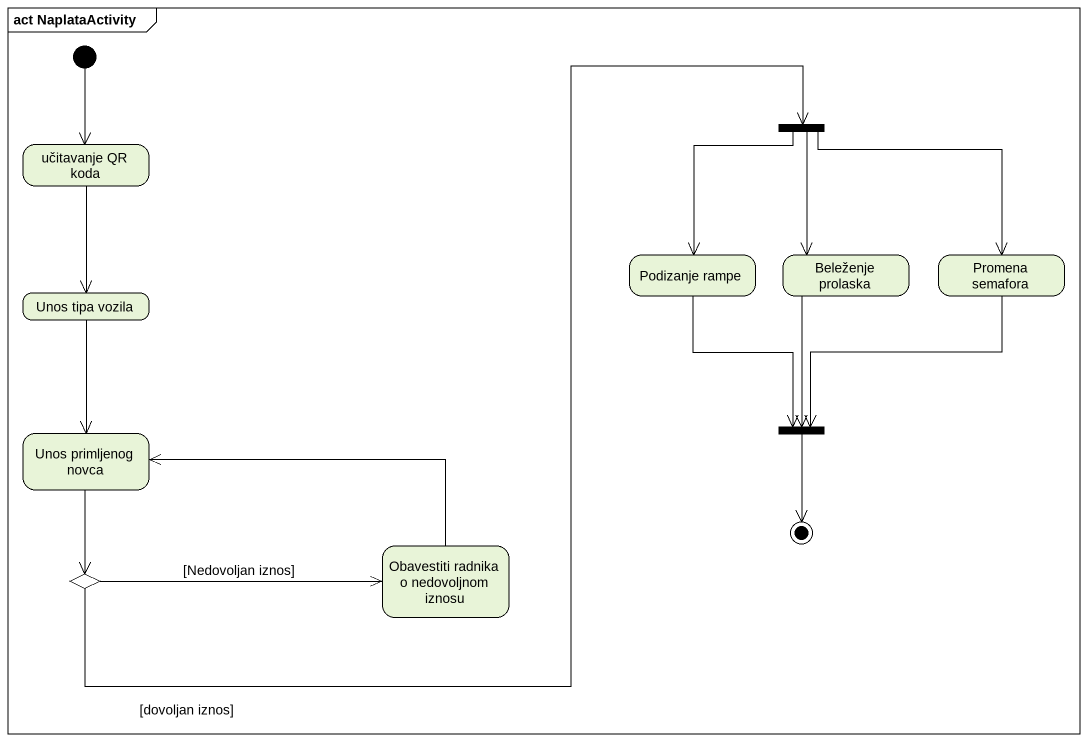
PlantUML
@startuml
mainframe act NaplataActivity
hide empty description
state "učitavanje QR koda" as učitavanje_QR_koda
state fork1 <<fork>>
state "Podizanje rampe" as Podizanje_rampe
state "Beleženje prolaska" as Beleženje_prolaska
state "Promena semafora" as Promena_semafora
state "Unos tipa vozila" as Unos_tipa_vozila
state "Unos primljenog novca" as Unos_primljenog_novca
state fork2 <<join>>
state "Obavestiti radnika o nedovoljnom iznosu" as Obavestiti_radnika_o
state choice1 <<choice>>
[*] --> učitavanje_QR_koda
učitavanje_QR_koda --> Unos_tipa_vozila
fork1 --> Podizanje_rampe
fork1 --> Beleženje_prolaska
fork1 --> Promena_semafora
Podizanje_rampe --> fork2
Beleženje_prolaska --> fork2
Promena_semafora --> fork2
Unos_tipa_vozila --> Unos_primljenog_novca
Unos_primljenog_novca --> choice1
Obavestiti_radnika_o -left-> Unos_primljenog_novca
choice1 -up-> fork1 : [dovoljan iznos]
choice1 -right-> Obavestiti_radnika_o : [Nedovoljan iznos]
fork2 --> [*]
@enduml
